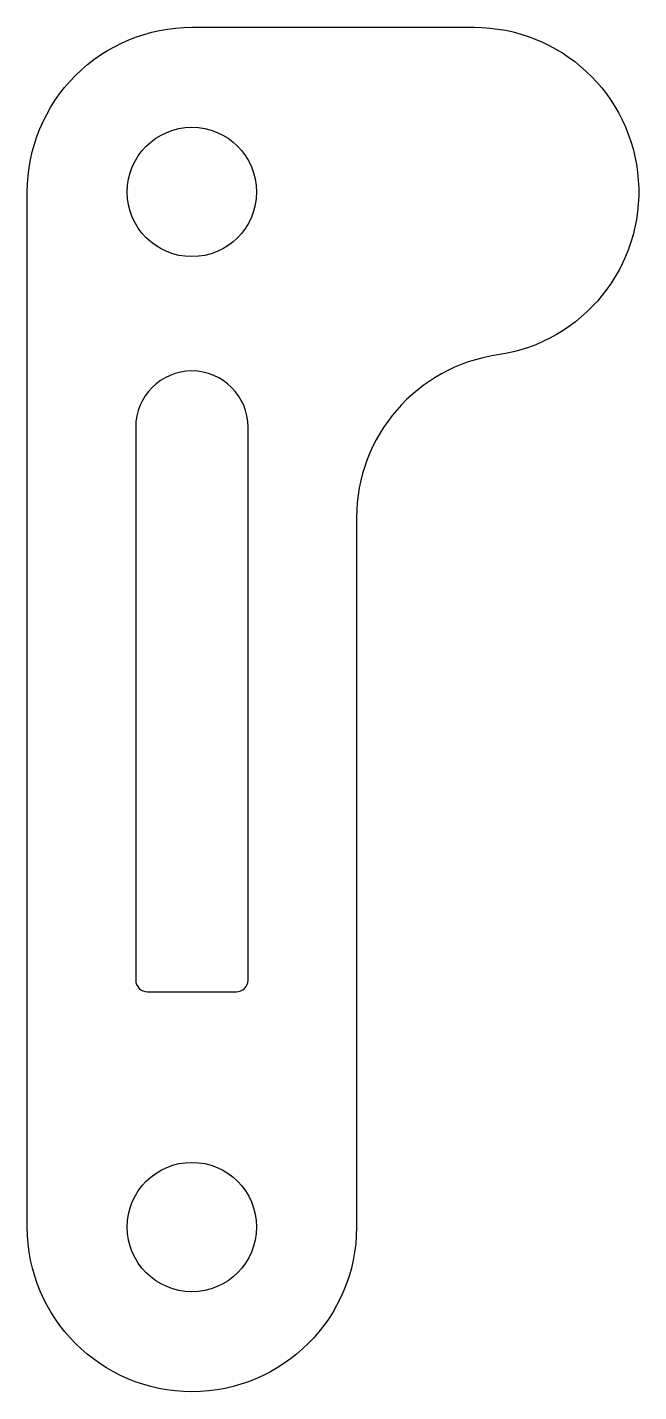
# Model space of a CAD drawing. Header units: millimetres. Extents: x 14.7 to 27.7, y 12.5 to 41.5.
import ezdxf

# ---------------------------------------------------------------- set-up
doc = ezdxf.new("R2010")
doc.units = ezdxf.units.MM
doc.layers.get('0').update_dxf_attribs({"linetype": 'CONTINUOUS'})

msp = doc.modelspace()

# ---------------------------------------------------------------- linework, layer by layer
for points in [[(21.695, 31.072), (21.695, 16, -1), (14.695, 16), (14.695, 38, -0.414214), (18.195, 41.5), (24.195, 41.5, -0.930777), (24.695, 34.536, 0.372825)], [(17, 33), (17, 21.25, 0.414214), (17.25, 21), (19.14, 21, 0.414214), (19.39, 21.25), (19.39, 33, 1)]]:
    msp.add_lwpolyline(points, format="xyb", close=True)
for centre in [(18.195, 38), (18.195, 16)]:
    msp.add_circle(centre, 1.375)

doc.saveas('drawing.dxf')
